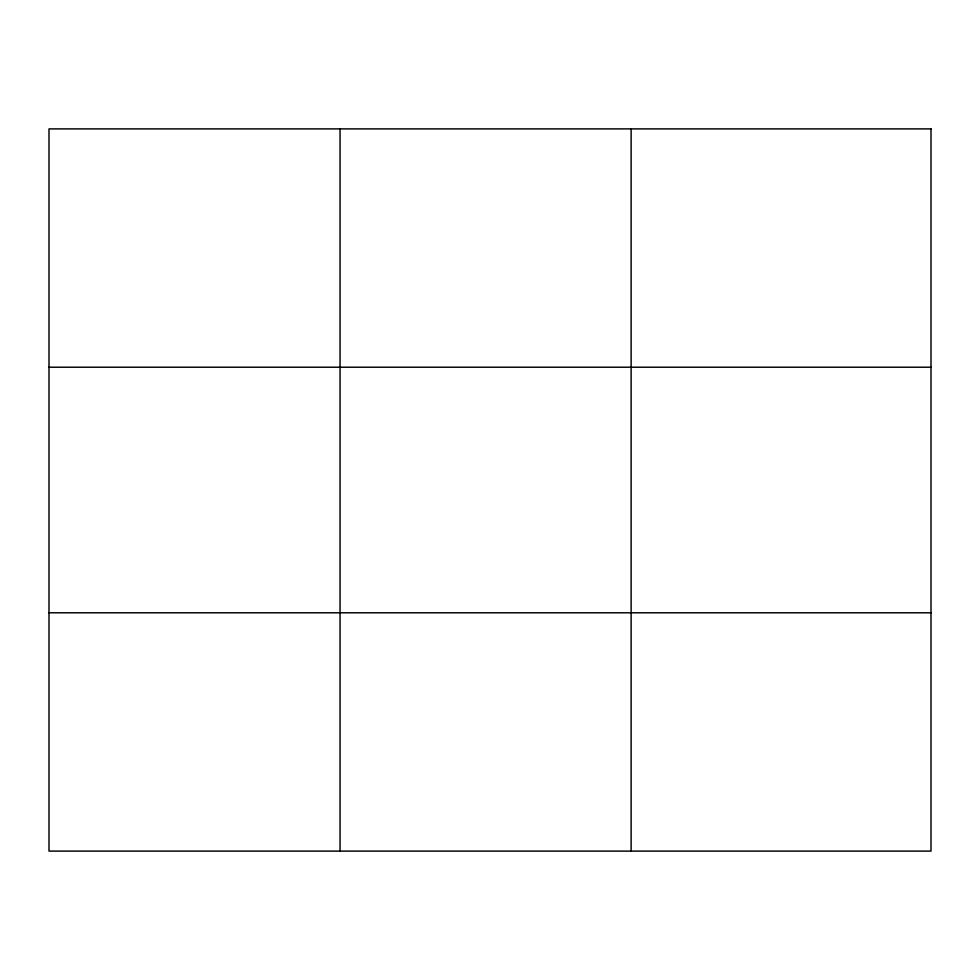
<?xml version="1.0" encoding="UTF-8"?>
<svg xmlns="http://www.w3.org/2000/svg" width="980" height="980" viewBox="0 0 980 980"><rect width="100%" height="100%" fill="white"/><g stroke="black" fill="none" stroke-linecap="round" stroke-linejoin="round"><path stroke-width="1.47" d="M340.06 851.106L340.06 128.895M631.12 851.106L631.12 128.895M49 367.218L931 367.218M49 612.782L931 612.782M931 128.895L931 851.106L49 851.106L49 128.895L931 128.895"/></g></svg>
